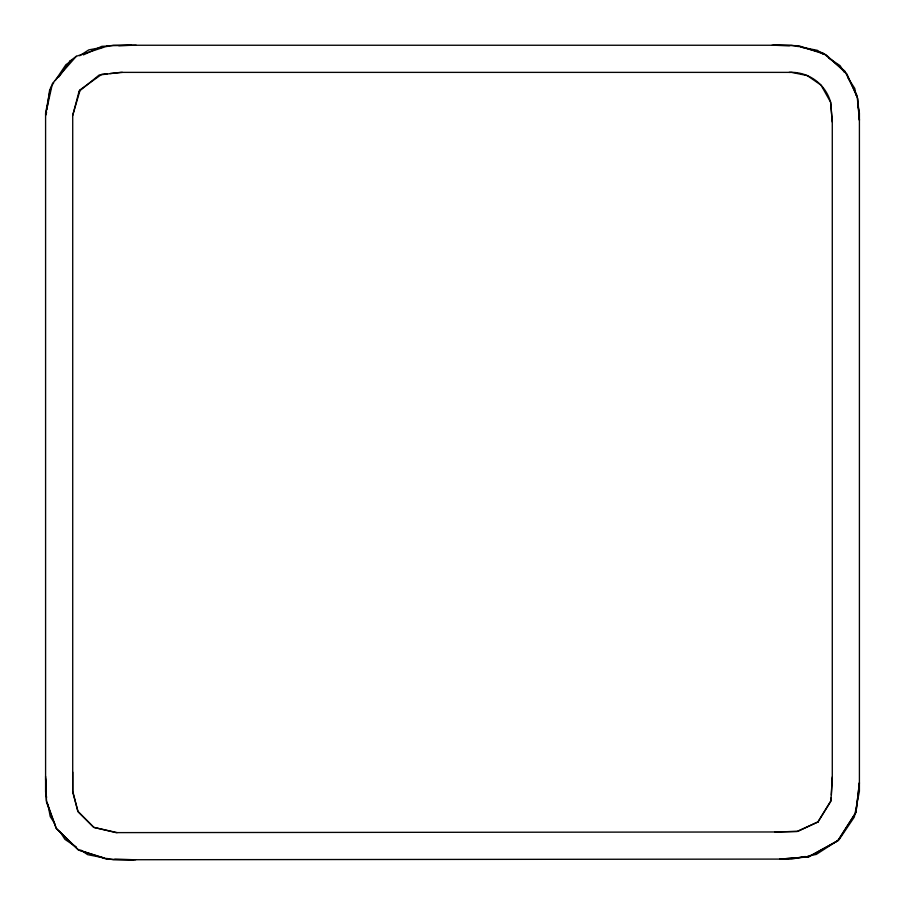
<?xml version="1.0" encoding="UTF-8"?>
<svg xmlns="http://www.w3.org/2000/svg" width="905" height="905" viewBox="0 0 905 905"><rect width="100%" height="100%" fill="white"/><g stroke="black" fill="none" stroke-linecap="round" stroke-linejoin="round"><path stroke-width="1.36" d="M831.254 797.622L831.118 800.382L817.916 822.023L797.011 831.457L774.952 831.967M831.39 794.862L832.283 776.909M831.989 781.241L832.136 778.492M859.411 782.52L856.006 812.26L837.759 840.824L808.222 856.945L779.759 859.094M859.411 783.187L855.96 812.385L838.053 840.564L809.013 856.752L780.495 859.094M46.155 114.822L46.54 112.107M46.913 109.392L49.571 90.376L51.133 88.136M45.589 114.358L52.479 83.418L76.325 56.28L108.623 45.691L136.203 45.25M72.717 115.523L79.04 91.394L80.228 89.719L101.801 74.267L107.288 73.758M80.228 89.719L72.717 115.173L72.717 791.061L77.751 811.129L93.939 827.442L117.141 832.623M817.916 822.023L830.869 801.242L832.283 777.689L832.283 122.005L830.654 102.344A40.895 40.895 0 0 0 789.115 72.377M53.723 82.762L50.669 87.299L45.589 113.068L45.589 791.932L46.619 797.407M55.25 80.5L65.952 64.617L70.511 61.676M58.893 76.925L69.776 61.212L76.325 56.28M79.04 91.394L99.177 75.013L120.467 72.377L791.592 72.377L807.237 75.579L821.027 85.115L830.609 102.208L832.283 122.062M79.629 55.782L88.758 49.888L102.446 47.309M818.29 821.729L797.803 831.378L775.653 831.967L115.998 832.623L93.69 827.317L78.147 811.887L72.739 792.203L72.717 772.123M69.776 61.212L72.242 60.069M83.351 54.911L101.869 46.313L108.917 46.053M106.552 46.54L113.408 45.25L791.592 45.25L798.38 46.585M805.292 856.503L791.592 859.083L113.408 859.75L106.62 858.415M808.029 855.983L816.242 854.444L839.048 839.716L854.331 817.023L859.411 791.264L859.411 113.068L857.612 103.487M110.025 73.509L122.367 72.377M118.77 45.703L131.451 45.25M772.01 45.25L796.095 45.669L822.871 52.897L844.738 70.986L857.125 95.794L859.411 120.06M135.637 859.727L108.442 859.298L78.826 850.18L56.223 828.324L46.393 800.733L45.589 776.456M109.279 859.184L106.564 859.117L78.079 849.738L56.359 828.561L46.54 802.283L45.589 778.685M114.72 859.309L133.77 859.727M773.979 45.25L789.511 45.691M796.57 45.884L799.398 45.963L825.926 54.685L846.91 73.961L857.804 98.668L859.411 120.286M801.083 47.128L817.362 50.329L823.03 54.153M103.917 857.872L87.638 854.659L80.828 850.078M828.708 57.977L840.044 65.613L844.467 72.457M76.291 847.023L64.956 839.388L59.798 831.401M848.143 78.158L854.773 88.419L856.062 95.263M54.639 823.426L50.227 816.582L47.908 804.251"/></g></svg>
